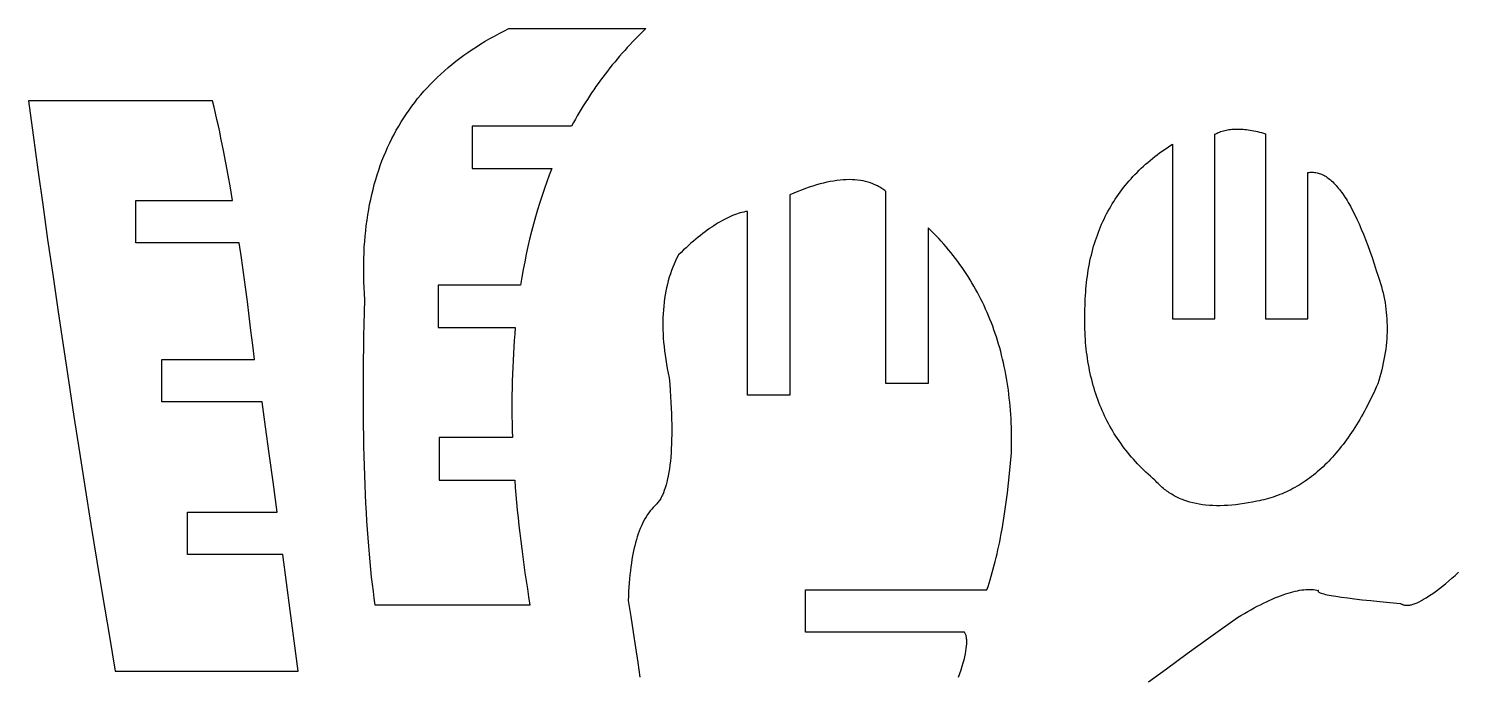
# Model space of a CAD drawing. Extents: x 0.3 to 47.7, y 0.3 to 6.
# Drawn here: x 14.685 to 18.938, y 3.619 to 5.545 of the extents above; entities that cross this region are included whole.
import ezdxf

# ---------------------------------------------------------------- set-up
doc = ezdxf.new("R2010")
doc.units = 0
doc.header["$MEASUREMENT"] = 0
doc.layers.get('0').update_dxf_attribs({"linetype": 'CONTINUOUS'})

msp = doc.modelspace()

# ---------------------------------------------------------------- linework, layer by layer
for points in [[(16.3005, 5.255), (16.0044, 5.255), (16.0044, 5.1291), (16.2418, 5.1291), (16.2341, 5.1093), (16.2267, 5.0893), (16.2194, 5.069), (16.2125, 5.0483), (16.2057, 5.0274), (16.1992, 5.0062), (16.193, 4.9848), (16.187, 4.9631), (16.1812, 4.9411), (16.1757, 4.919), (16.1705, 4.8966), (16.1656, 4.874), (16.1609, 4.8513), (16.1566, 4.8284), (16.1525, 4.8053), (16.1487, 4.7821), (15.9035, 4.7821), (15.9035, 4.6561), (16.133, 4.6561), (16.1314, 4.637), (16.1299, 4.6177), (16.1285, 4.598), (16.1273, 4.5782), (16.1262, 4.5581), (16.1253, 4.5378), (16.1245, 4.5174), (16.1239, 4.4968), (16.1234, 4.476), (16.1231, 4.4552), (16.1229, 4.4342), (16.1229, 4.4132), (16.1231, 4.392), (16.1234, 4.3709), (16.1238, 4.3497), (16.1245, 4.3285), (15.9065, 4.3285), (15.9065, 4.2025), (16.1313, 4.2025), (16.133, 4.1805), (16.1348, 4.1583), (16.1368, 4.1359), (16.139, 4.1133), (16.1413, 4.0905), (16.1438, 4.0675), (16.1464, 4.0444), (16.1492, 4.0211), (16.1521, 3.9977), (16.1551, 3.9741), (16.1584, 3.9505), (16.1617, 3.9267), (16.1652, 3.9028), (16.1689, 3.8789), (16.1727, 3.8549), (16.1766, 3.8308), (15.7165, 3.8308), (15.7136, 3.8508), (15.7109, 3.8713), (15.7082, 3.8924), (15.7057, 3.914), (15.7033, 3.9362), (15.7011, 3.9589), (15.6989, 3.9821), (15.6969, 4.0059), (15.695, 4.0302), (15.6932, 4.0551), (15.6916, 4.0805), (15.69, 4.1064), (15.6886, 4.1329), (15.6873, 4.1599), (15.6862, 4.1875), (15.6851, 4.2156), (15.6842, 4.2442), (15.6834, 4.2734), (15.6827, 4.3031), (15.6822, 4.3334), (15.6818, 4.3642), (15.6814, 4.3955), (15.6813, 4.4274), (15.6812, 4.4598), (15.6813, 4.4927), (15.6814, 4.5262), (15.6818, 4.5603), (15.6822, 4.5948), (15.6827, 4.63), (15.6834, 4.6656), (15.6842, 4.7018), (15.6851, 4.7385), (15.684, 4.7566), (15.6831, 4.7744), (15.6825, 4.7921), (15.6821, 4.8097), (15.682, 4.827), (15.6821, 4.8442), (15.6824, 4.8612), (15.6831, 4.878), (15.6839, 4.8947), (15.685, 4.9112), (15.6864, 4.9275), (15.688, 4.9436), (15.6898, 4.9596), (15.6919, 4.9754), (15.6943, 4.991), (15.6969, 5.0065), (15.6997, 5.0217), (15.7028, 5.0368), (15.7062, 5.0518), (15.7098, 5.0665), (15.7136, 5.0811), (15.7177, 5.0955), (15.722, 5.1097), (15.7266, 5.1238), (15.7315, 5.1377), (15.7365, 5.1514), (15.7419, 5.165), (15.7475, 5.1783), (15.7533, 5.1915), (15.7594, 5.2046), (15.7657, 5.2174), (15.7723, 5.2301), (15.7791, 5.2426), (15.7862, 5.2549), (15.7935, 5.2671), (15.8011, 5.2791), (15.8089, 5.2909), (15.8169, 5.3026), (15.8253, 5.314), (15.8338, 5.3253), (15.8426, 5.3364), (15.8517, 5.3474), (15.861, 5.3582), (15.8706, 5.3688), (15.8804, 5.3792), (15.8904, 5.3895), (15.9007, 5.3996), (15.9113, 5.4095), (15.9221, 5.4192), (15.9331, 5.4288), (15.9444, 5.4382), (15.956, 5.4474), (15.9678, 5.4565), (15.9798, 5.4653), (15.9921, 5.474), (16.0046, 5.4826), (16.0174, 5.4909), (16.0305, 5.4991), (16.0437, 5.5071), (16.0573, 5.515), (16.0711, 5.5226), (16.0851, 5.5301), (16.0994, 5.5374), (16.1139, 5.5446), (16.5217, 5.5446), (16.5136, 5.5369), (16.5055, 5.529), (16.4975, 5.5211), (16.4895, 5.513), (16.4816, 5.5049), (16.4738, 5.4966), (16.4661, 5.4883), (16.4585, 5.4799), (16.4509, 5.4714), (16.4434, 5.4628), (16.436, 5.4541), (16.4287, 5.4453), (16.4214, 5.4364), (16.4142, 5.4275), (16.4072, 5.4185), (16.4002, 5.4094), (16.3932, 5.4002), (16.3864, 5.391), (16.3797, 5.3817), (16.373, 5.3723), (16.3665, 5.3628), (16.36, 5.3533), (16.3536, 5.3437), (16.3473, 5.3341), (16.3411, 5.3244), (16.335, 5.3146), (16.329, 5.3048), (16.3231, 5.295), (16.3173, 5.2851), (16.3116, 5.2751), (16.306, 5.2651)], [(14.6853, 5.3301), (14.699, 5.2278), (14.713, 5.125), (14.7273, 5.0218), (14.7419, 4.918), (14.7569, 4.8137), (14.7722, 4.709), (14.7878, 4.6037), (14.8038, 4.4979), (14.8201, 4.3917), (14.8367, 4.2849), (14.8536, 4.1777), (14.8709, 4.0699), (14.8885, 3.9617), (14.9064, 3.8529), (14.9247, 3.7437), (14.9432, 3.634), (15.487, 3.634), (15.4635, 3.8142), (15.4414, 3.9809), (15.1581, 3.9809), (15.1581, 4.1069), (15.4246, 4.1069), (15.4124, 4.1973), (15.4008, 4.2817), (15.3899, 4.3606), (15.3796, 4.4345), (15.0812, 4.4345), (15.0812, 4.5605), (15.3568, 4.5605), (15.3519, 4.6039), (15.3468, 4.6471), (15.3416, 4.6901), (15.3362, 4.7331), (15.3306, 4.7763), (15.3247, 4.8196), (15.3185, 4.8633), (15.3121, 4.9074), (15.0039, 4.9075), (15.0039, 5.0335), (15.2922, 5.0332), (15.2857, 5.0712), (15.279, 5.1086), (15.2722, 5.1456), (15.2651, 5.1823), (15.2614, 5.2007), (15.2576, 5.219), (15.2538, 5.2373), (15.2498, 5.2557), (15.2457, 5.2742), (15.2414, 5.2927), (15.2371, 5.3113), (15.2326, 5.3301)], [(18.3646, 5.2321), (18.3646, 4.6816), (18.4907, 4.6816), (18.4907, 5.1167), (18.4941, 5.1172), (18.4975, 5.1175), (18.5009, 5.1177), (18.5043, 5.1177), (18.5077, 5.1175), (18.511, 5.1172), (18.5144, 5.1167), (18.5178, 5.116), (18.5212, 5.1152), (18.5245, 5.1141), (18.5279, 5.113), (18.5312, 5.1116), (18.5346, 5.1101), (18.5379, 5.1084), (18.5413, 5.1065), (18.5446, 5.1044), (18.5479, 5.1022), (18.5513, 5.0998), (18.5546, 5.0973), (18.5579, 5.0945), (18.5613, 5.0916), (18.5646, 5.0886), (18.5679, 5.0853), (18.5712, 5.0819), (18.5745, 5.0783), (18.5778, 5.0746), (18.5811, 5.0707), (18.5844, 5.0666), (18.5877, 5.0623), (18.591, 5.0579), (18.5943, 5.0533), (18.5975, 5.0485), (18.6008, 5.0435), (18.6041, 5.0384), (18.6074, 5.0331), (18.6106, 5.0277), (18.6171, 5.0162), (18.6236, 5.0041), (18.6301, 4.9913), (18.6366, 4.9778), (18.6431, 4.9637), (18.6495, 4.9488), (18.6559, 4.9333), (18.6623, 4.9171), (18.6687, 4.9002), (18.6751, 4.8826), (18.6815, 4.8643), (18.6878, 4.8454), (18.6942, 4.8258), (18.7005, 4.8055), (18.7037, 4.7962), (18.7066, 4.7868), (18.7094, 4.7774), (18.7119, 4.768), (18.7143, 4.7586), (18.7164, 4.7491), (18.7183, 4.7395), (18.72, 4.7299), (18.7215, 4.7203), (18.7228, 4.7107), (18.7239, 4.701), (18.7248, 4.6912), (18.7254, 4.6814), (18.7259, 4.6716), (18.7261, 4.6618), (18.7261, 4.6519), (18.726, 4.6419), (18.7256, 4.6319), (18.725, 4.6219), (18.7242, 4.6119), (18.7232, 4.6018), (18.722, 4.5916), (18.7205, 4.5814), (18.7189, 4.5712), (18.717, 4.561), (18.715, 4.5507), (18.7127, 4.5403), (18.7102, 4.5299), (18.7076, 4.5195), (18.7047, 4.5091), (18.7016, 4.4986), (18.6983, 4.488), (18.694, 4.4785), (18.6898, 4.4691), (18.6855, 4.4598), (18.6811, 4.4507), (18.6767, 4.4417), (18.6723, 4.4328), (18.6678, 4.4241), (18.6633, 4.4155), (18.6587, 4.407), (18.6541, 4.3986), (18.6494, 4.3904), (18.6447, 4.3823), (18.64, 4.3743), (18.6352, 4.3665), (18.6304, 4.3588), (18.6255, 4.3512), (18.6206, 4.3438), (18.6156, 4.3364), (18.6106, 4.3292), (18.6055, 4.3222), (18.6004, 4.3152), (18.5953, 4.3084), (18.5901, 4.3018), (18.5848, 4.2952), (18.5796, 4.2888), (18.5742, 4.2825), (18.5689, 4.2764), (18.5635, 4.2703), (18.558, 4.2644), (18.5525, 4.2587), (18.547, 4.253), (18.5414, 4.2475), (18.5357, 4.2421), (18.5301, 4.2369), (18.5243, 4.2317), (18.5186, 4.2268), (18.5128, 4.2219), (18.5069, 4.2172), (18.501, 4.2125), (18.4951, 4.2081), (18.4891, 4.2037), (18.483, 4.1995), (18.477, 4.1954), (18.4709, 4.1915), (18.4647, 4.1876), (18.4585, 4.1839), (18.4522, 4.1804), (18.4459, 4.1769), (18.4396, 4.1736), (18.4332, 4.1704), (18.4268, 4.1674), (18.4203, 4.1644), (18.4138, 4.1616), (18.4072, 4.159), (18.4006, 4.1564), (18.394, 4.154), (18.3873, 4.1518), (18.3805, 4.1496), (18.3737, 4.1476), (18.3669, 4.1457), (18.36, 4.1439), (18.3531, 4.1423), (18.3462, 4.1408), (18.3392, 4.1394), (18.3261, 4.1368), (18.3133, 4.1344), (18.3007, 4.1323), (18.2883, 4.1305), (18.2761, 4.129), (18.2642, 4.1278), (18.2526, 4.127), (18.2411, 4.1264), (18.2299, 4.1261), (18.2189, 4.1261), (18.2082, 4.1264), (18.1976, 4.127), (18.1874, 4.1279), (18.1773, 4.1291), (18.1675, 4.1307), (18.1579, 4.1325), (18.1485, 4.1346), (18.1394, 4.137), (18.1305, 4.1397), (18.1218, 4.1427), (18.1176, 4.1443), (18.1134, 4.146), (18.1092, 4.1478), (18.1052, 4.1496), (18.1012, 4.1515), (18.0972, 4.1535), (18.0933, 4.1556), (18.0895, 4.1577), (18.0857, 4.16), (18.0819, 4.1622), (18.0783, 4.1646), (18.0747, 4.1671), (18.0711, 4.1696), (18.0676, 4.1722), (18.0642, 4.1748), (18.0608, 4.1776), (18.0575, 4.1804), (18.0542, 4.1833), (18.051, 4.1862), (18.0479, 4.1893), (18.0448, 4.1924), (18.0417, 4.1956), (18.0388, 4.1988), (18.0358, 4.2022), (18.0289, 4.208), (18.0221, 4.214), (18.0154, 4.22), (18.0088, 4.2261), (18.0024, 4.2322), (17.996, 4.2384), (17.9898, 4.2447), (17.9837, 4.2511), (17.9777, 4.2575), (17.9718, 4.264), (17.966, 4.2706), (17.9604, 4.2773), (17.9548, 4.284), (17.9494, 4.2908), (17.9441, 4.2976), (17.9389, 4.3046), (17.9339, 4.3116), (17.9289, 4.3187), (17.9241, 4.3258), (17.9194, 4.333), (17.9148, 4.3403), (17.9103, 4.3477), (17.906, 4.3551), (17.9017, 4.3626), (17.8976, 4.3702), (17.8936, 4.3779), (17.8897, 4.3856), (17.8859, 4.3934), (17.8823, 4.4013), (17.8787, 4.4092), (17.8753, 4.4172), (17.872, 4.4253), (17.8688, 4.4334), (17.8657, 4.4416), (17.8628, 4.4499), (17.8599, 4.4583), (17.8572, 4.4667), (17.8546, 4.4753), (17.8521, 4.4838), (17.8497, 4.4925), (17.8475, 4.5012), (17.8453, 4.51), (17.8433, 4.5189), (17.8414, 4.5278), (17.8396, 4.5368), (17.838, 4.5459), (17.8364, 4.555), (17.835, 4.5643), (17.8337, 4.5736), (17.8325, 4.5829), (17.8314, 4.5924), (17.8304, 4.6019), (17.8296, 4.6115), (17.8288, 4.6211), (17.8282, 4.6308), (17.8277, 4.6406), (17.8273, 4.6505), (17.8271, 4.6604), (17.8269, 4.6704), (17.8269, 4.6805), (17.827, 4.6907), (17.8272, 4.7009), (17.8275, 4.7112), (17.8279, 4.7216), (17.8282, 4.7315), (17.8285, 4.7414), (17.829, 4.7512), (17.8297, 4.7609), (17.8304, 4.7706), (17.8313, 4.7801), (17.8322, 4.7896), (17.8333, 4.799), (17.8346, 4.8084), (17.8359, 4.8176), (17.8374, 4.8268), (17.839, 4.8359), (17.8407, 4.8449), (17.8425, 4.8538), (17.8444, 4.8627), (17.8465, 4.8715), (17.8487, 4.8802), (17.851, 4.8888), (17.8534, 4.8973), (17.856, 4.9058), (17.8586, 4.9142), (17.8614, 4.9225), (17.8644, 4.9307), (17.8674, 4.9389), (17.8705, 4.947), (17.8738, 4.955), (17.8772, 4.9629), (17.8807, 4.9707), (17.8843, 4.9785), (17.8881, 4.9862), (17.892, 4.9938), (17.896, 5.0013), (17.9001, 5.0087), (17.9043, 5.0161), (17.9087, 5.0234), (17.9132, 5.0306), (17.9178, 5.0377), (17.9225, 5.0448), (17.9273, 5.0518), (17.9323, 5.0587), (17.9374, 5.0655), (17.9426, 5.0722), (17.9479, 5.0789), (17.9533, 5.0855), (17.9589, 5.092), (17.9646, 5.0984), (17.9704, 5.1047), (17.9763, 5.111), (17.9824, 5.1172), (17.9885, 5.1233), (17.9948, 5.1293), (18.0012, 5.1353), (18.0078, 5.1412), (18.0144, 5.147), (18.0212, 5.1527), (18.0281, 5.1583), (18.0351, 5.1639), (18.0422, 5.1694), (18.0495, 5.1748), (18.0569, 5.1801), (18.0643, 5.1853), (18.072, 5.1905), (18.0797, 5.1956), (18.0876, 5.2006), (18.0876, 4.6816), (18.2137, 4.6816), (18.2137, 5.2303), (18.217, 5.2322), (18.2205, 5.2339), (18.2241, 5.2355), (18.2277, 5.237), (18.2315, 5.2384), (18.2353, 5.2397), (18.2392, 5.2409), (18.2432, 5.2419), (18.2472, 5.2428), (18.2514, 5.2436), (18.2557, 5.2443), (18.26, 5.2449), (18.2644, 5.2454), (18.2689, 5.2457), (18.2735, 5.2459), (18.2782, 5.246), (18.2829, 5.246), (18.2878, 5.2459), (18.2927, 5.2457), (18.2977, 5.2453), (18.3028, 5.2449), (18.308, 5.2443), (18.3133, 5.2436), (18.3187, 5.2428), (18.3241, 5.2418), (18.3296, 5.2408), (18.3353, 5.2396), (18.341, 5.2383), (18.3468, 5.2369), (18.3526, 5.2354)]]:
    msp.add_lwpolyline(points, close=True)
for points in [[(17.4512, 3.6162), (17.4552, 3.6275), (17.4589, 3.6382), (17.4622, 3.6486), (17.4652, 3.6585), (17.4678, 3.6679), (17.47, 3.6769), (17.4719, 3.6854), (17.4734, 3.6935), (17.4746, 3.7011), (17.4754, 3.7083), (17.4759, 3.7151), (17.476, 3.7214), (17.476, 3.7244), (17.4758, 3.7272), (17.4756, 3.73), (17.4752, 3.7326), (17.4748, 3.7352), (17.4743, 3.7376), (17.4737, 3.7399), (17.473, 3.7421), (17.4722, 3.7442), (17.4714, 3.7462), (17.4704, 3.748), (17.4693, 3.7498), (16.996, 3.7498), (16.996, 3.8758), (17.536, 3.8758), (17.5393, 3.8857), (17.5425, 3.8959), (17.5457, 3.9062), (17.5488, 3.9167), (17.5519, 3.9273), (17.5548, 3.9382), (17.5577, 3.9492), (17.5606, 3.9604), (17.5634, 3.9718), (17.5661, 3.9834), (17.5687, 3.9951), (17.5713, 4.0071), (17.5738, 4.0192), (17.5762, 4.0314), (17.5786, 4.0439), (17.5809, 4.0566), (17.5832, 4.0694), (17.5853, 4.0824), (17.5874, 4.0955), (17.5895, 4.1089), (17.5915, 4.1224), (17.5934, 4.1362), (17.597, 4.1641), (17.6003, 4.1928), (17.6034, 4.2222), (17.6062, 4.2523), (17.6088, 4.2831), (17.6091, 4.2962), (17.6093, 4.3091), (17.6093, 4.322), (17.6093, 4.3348), (17.609, 4.3475), (17.6087, 4.3601), (17.6082, 4.3726), (17.6076, 4.3851), (17.6069, 4.3975), (17.606, 4.4098), (17.605, 4.422), (17.6038, 4.4341), (17.6025, 4.4462), (17.6011, 4.4581), (17.5996, 4.47), (17.5979, 4.4818), (17.5961, 4.4935), (17.5942, 4.5052), (17.5921, 4.5167), (17.5899, 4.5282), (17.5875, 4.5396), (17.5851, 4.5509), (17.5825, 4.5622), (17.5797, 4.5733), (17.5768, 4.5844), (17.5738, 4.5954), (17.5707, 4.6063), (17.5674, 4.6171), (17.564, 4.6279), (17.5605, 4.6385), (17.5568, 4.6491), (17.553, 4.6596), (17.5491, 4.67), (17.545, 4.6803), (17.5408, 4.6906), (17.5365, 4.7008), (17.532, 4.7109), (17.5274, 4.7209), (17.5227, 4.7308), (17.5178, 4.7406), (17.5128, 4.7504), (17.5077, 4.7601), (17.5024, 4.7697), (17.497, 4.7792), (17.4915, 4.7886), (17.4859, 4.798), (17.4801, 4.8073), (17.4741, 4.8165), (17.4681, 4.8256), (17.4619, 4.8346), (17.4556, 4.8435), (17.4491, 4.8524), (17.4425, 4.8612), (17.4358, 4.8699), (17.4289, 4.8785), (17.422, 4.8871), (17.4148, 4.8955), (17.4076, 4.9039), (17.4002, 4.9122), (17.3927, 4.9204), (17.385, 4.9285), (17.3772, 4.9366), (17.3693, 4.9445), (17.3613, 4.9524), (17.3613, 4.4896), (17.2353, 4.4896), (17.2353, 5.0605), (17.2323, 5.0628), (17.2294, 5.065), (17.2263, 5.0672), (17.2233, 5.0692), (17.2201, 5.0712), (17.217, 5.0731), (17.2137, 5.075), (17.2104, 5.0767), (17.2071, 5.0784), (17.2038, 5.08), (17.2003, 5.0815), (17.1969, 5.0829), (17.1898, 5.0856), (17.1825, 5.0879), (17.175, 5.09), (17.1674, 5.0917), (17.1595, 5.0931), (17.1514, 5.0941), (17.1432, 5.0949), (17.1347, 5.0954), (17.1261, 5.0955), (17.1172, 5.0953), (17.1082, 5.0949), (17.099, 5.0941), (17.0895, 5.0929), (17.0799, 5.0915), (17.0701, 5.0898), (17.0601, 5.0877), (17.0499, 5.0854), (17.0395, 5.0827), (17.0289, 5.0797), (17.0181, 5.0764), (17.0071, 5.0728), (16.9959, 5.0689), (16.9846, 5.0646), (16.973, 5.0601), (16.9612, 5.0552), (16.9493, 5.05), (16.9493, 4.4546), (16.8233, 4.4546), (16.8233, 5.0012), (16.818, 5.0004), (16.8127, 4.9993), (16.8072, 4.998), (16.8018, 4.9965), (16.7962, 4.9949), (16.7906, 4.993), (16.7849, 4.9909), (16.7791, 4.9886), (16.7732, 4.9861), (16.7673, 4.9834), (16.7613, 4.9805), (16.7552, 4.9774), (16.7491, 4.974), (16.7429, 4.9705), (16.7366, 4.9668), (16.7303, 4.9629), (16.7238, 4.9587), (16.7173, 4.9544), (16.7107, 4.9499), (16.7041, 4.9451), (16.6974, 4.9402), (16.6906, 4.935), (16.6837, 4.9297), (16.6768, 4.9241), (16.6698, 4.9183), (16.6627, 4.9124), (16.6555, 4.9062), (16.6483, 4.8998), (16.641, 4.8932), (16.6336, 4.8864), (16.6262, 4.8794), (16.6187, 4.8722), (16.614, 4.8631), (16.6096, 4.8539), (16.6054, 4.8444), (16.6015, 4.8349), (16.5978, 4.8252), (16.5943, 4.8153), (16.5911, 4.8053), (16.5882, 4.7951), (16.5855, 4.7848), (16.583, 4.7743), (16.5808, 4.7637), (16.5788, 4.753), (16.5771, 4.742), (16.5756, 4.731), (16.5744, 4.7198), (16.5734, 4.7084), (16.5726, 4.6969), (16.5721, 4.6852), (16.5719, 4.6734), (16.5718, 4.6615), (16.5721, 4.6493), (16.5725, 4.6371), (16.5733, 4.6247), (16.5742, 4.6121), (16.5754, 4.5994), (16.5769, 4.5865), (16.5786, 4.5735), (16.5806, 4.5604), (16.5827, 4.5471), (16.5852, 4.5336), (16.5879, 4.52), (16.5908, 4.5062), (16.5923, 4.4873), (16.5937, 4.4688), (16.5949, 4.4508), (16.5959, 4.4332), (16.5968, 4.4162), (16.5974, 4.3995), (16.5979, 4.3834), (16.5982, 4.3677), (16.5983, 4.3524), (16.5983, 4.3377), (16.5981, 4.3233), (16.5977, 4.3095), (16.5971, 4.2961), (16.5963, 4.2832), (16.5954, 4.2707), (16.5943, 4.2587), (16.593, 4.2472), (16.5915, 4.2361), (16.5899, 4.2255), (16.5881, 4.2154), (16.5861, 4.2057), (16.5839, 4.1965), (16.5816, 4.1877), (16.579, 4.1794), (16.5763, 4.1716), (16.5734, 4.1642), (16.5704, 4.1573), (16.5688, 4.154), (16.5671, 4.1509), (16.5655, 4.1478), (16.5637, 4.1449), (16.562, 4.1421), (16.5601, 4.1394), (16.5583, 4.1368), (16.5564, 4.1343), (16.5544, 4.132), (16.5524, 4.1298), (16.5477, 4.1255), (16.5431, 4.1209), (16.5387, 4.116), (16.5344, 4.1108), (16.5302, 4.1053), (16.5261, 4.0995), (16.5222, 4.0934), (16.5185, 4.0871), (16.5148, 4.0804), (16.5113, 4.0734), (16.508, 4.0661), (16.5047, 4.0585), (16.5016, 4.0506), (16.4987, 4.0424), (16.4959, 4.034), (16.4932, 4.0252), (16.4906, 4.0161), (16.4882, 4.0067), (16.4859, 3.997), (16.4838, 3.9871), (16.4818, 3.9768), (16.4799, 3.9662), (16.4782, 3.9553), (16.4766, 3.9441), (16.4752, 3.9327), (16.4738, 3.9209), (16.4727, 3.9088), (16.4716, 3.8964), (16.4707, 3.8837), (16.4699, 3.8708), (16.4693, 3.8575), (16.4688, 3.8439), (16.4765, 3.7964), (16.4839, 3.7499), (16.4909, 3.7045), (16.4974, 3.6601), (16.5036, 3.6168)], [(18.0164, 3.6022), (18.0699, 3.6413), (18.1319, 3.6863), (18.2023, 3.7372), (18.2813, 3.794), (18.2916, 3.8001), (18.3017, 3.8059), (18.3116, 3.8116), (18.3213, 3.817), (18.3308, 3.8221), (18.3402, 3.8271), (18.3494, 3.8318), (18.3584, 3.8362), (18.3673, 3.8405), (18.3759, 3.8445), (18.3844, 3.8483), (18.3927, 3.8518), (18.4009, 3.8551), (18.4088, 3.8582), (18.4166, 3.8611), (18.4242, 3.8637), (18.4317, 3.8661), (18.4389, 3.8682), (18.446, 3.8702), (18.4529, 3.8719), (18.4596, 3.8733), (18.4661, 3.8746), (18.4725, 3.8756), (18.4787, 3.8763), (18.4847, 3.8769), (18.4905, 3.8772), (18.4962, 3.8773), (18.5017, 3.8771), (18.507, 3.8767), (18.5121, 3.8761), (18.5171, 3.8752), (18.5218, 3.8742), (18.5214, 3.8737), (18.521, 3.8732), (18.5208, 3.8727), (18.5207, 3.8722), (18.5208, 3.8717), (18.521, 3.8711), (18.5214, 3.8706), (18.5218, 3.8701), (18.5232, 3.8691), (18.5251, 3.868), (18.5276, 3.867), (18.5305, 3.8659), (18.5341, 3.8648), (18.5382, 3.8637), (18.5428, 3.8625), (18.548, 3.8614), (18.56, 3.8591), (18.5741, 3.8567), (18.5905, 3.8543), (18.609, 3.8518), (18.6297, 3.8493), (18.6525, 3.8467), (18.6776, 3.8441), (18.7048, 3.8414), (18.7343, 3.8386), (18.7658, 3.8358), (18.7674, 3.8347), (18.7689, 3.8337), (18.7706, 3.8329), (18.7723, 3.8321), (18.7741, 3.8315), (18.776, 3.831), (18.7779, 3.8305), (18.7799, 3.8302), (18.782, 3.8301), (18.7841, 3.83), (18.7863, 3.83), (18.7886, 3.8302), (18.791, 3.8304), (18.7934, 3.8308), (18.7959, 3.8313), (18.7985, 3.8319), (18.8039, 3.8334), (18.8096, 3.8354), (18.8155, 3.8378), (18.8217, 3.8407), (18.8282, 3.844), (18.835, 3.8478), (18.8421, 3.852), (18.8495, 3.8567), (18.8572, 3.8618), (18.8651, 3.8674), (18.8733, 3.8734), (18.8819, 3.8799), (18.8907, 3.8868), (18.8997, 3.8942), (18.9091, 3.902), (18.9188, 3.9103), (18.9287, 3.919), (18.939, 3.9282)]]:
    msp.add_lwpolyline(points)

doc.saveas('drawing.dxf')
